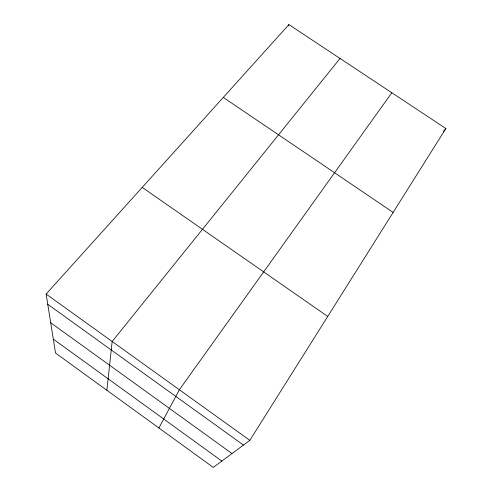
<?xml version="1.0" encoding="UTF-8"?>
<svg xmlns="http://www.w3.org/2000/svg" width="492" height="492" viewBox="0 0 492 492"><rect width="100%" height="100%" fill="white"/><g stroke="black" fill="none" stroke-linecap="round" stroke-linejoin="round"><path stroke-width="0.74" d="M106.875 390.273L112.17 341.485L340.027 58.45M288.38 26.021L288.909 24.6L445.875 128.541L249.825 440.346L213.27 467.4L55.528 353.041L46.125 294.05L288.909 24.6M158.916 427.997L179.365 389.744L391.817 92.742M443.452 131.469L445.875 128.541M223.294 97.422L393.145 212.403M142.219 187.403L327.727 316.448M46.125 294.05L249.825 440.346M47.755 304.296L243.448 445.063M50.701 322.74L231.996 453.544M53.314 339.154L221.837 461.059"/></g></svg>
